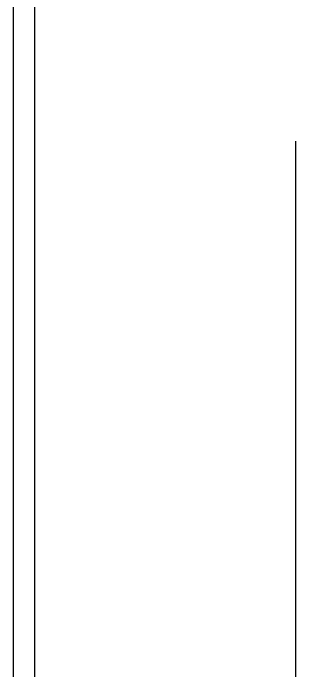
# Model space of a CAD drawing. Extents: x 220580 to 2027826, y -309201 to 71987.
# Drawn here: x 374131.6 to 374236, y -162851.7 to -162608.9 of the extents above; entities that cross this region are included whole.
import ezdxf

# ---------------------------------------------------------------- set-up
doc = ezdxf.new("R2010")
doc.units = 0
doc.linetypes.add('CENTER', pattern=[2, 1.25, -0.25, 0.25, -0.25])
doc.linetypes.add('ZN-DASH', pattern=[0.35, 0.25, -0.1])
for name, color, linetype in [('!ZN5-钢材投影-40', 40, 'Continuous'), ('!ZN6-虚线-8', 8, 'ZN-DASH'), ('1 轴线 辅助线', 1, 'CENTER')]:
    doc.layers.add(name, color=color, linetype=linetype)

# ---------------------------------------------------------------- blocks, each defined once
blk = doc.blocks.new('ewr234')
at = {"layer": '!ZN5-钢材投影-40', "ltscale": 0.3}
blk.add_line((-804.4, 430), (-804.4, -654.42), dxfattribs=at)
at = {"layer": '!ZN6-虚线-8', "color": 8, "linetype": 'ZN-DASH', "ltscale": 70}
blk.add_line((-796.4, -654.42), (-796.4, 430), dxfattribs=at)

msp = doc.modelspace()

# ---------------------------------------------------------------- linework, layer by layer
at = {"layer": '!ZN5-钢材投影-40', "ltscale": 0.3}
msp.add_line((374131.64, -156899.35), (374131.64, -162880.58), dxfattribs=at)
at = {"layer": '!ZN6-虚线-8', "color": 8, "linetype": 'ZN-DASH', "ltscale": 70}
msp.add_line((374139.64, -162880.58), (374139.64, -156899.35), dxfattribs=at)
at = {"layer": '1 轴线 辅助线', "ltscale": 400}
msp.add_line((374236.04, -167956.17), (374236.04, -148390.83), dxfattribs=at)

# ---------------------------------------------------------------- next in the draw order: block references
at = {"layer": '!ZN6-虚线-8'}
msp.add_blockref('ewr234', (374936.04, -162459.35), dxfattribs=at)

doc.saveas('drawing.dxf')
